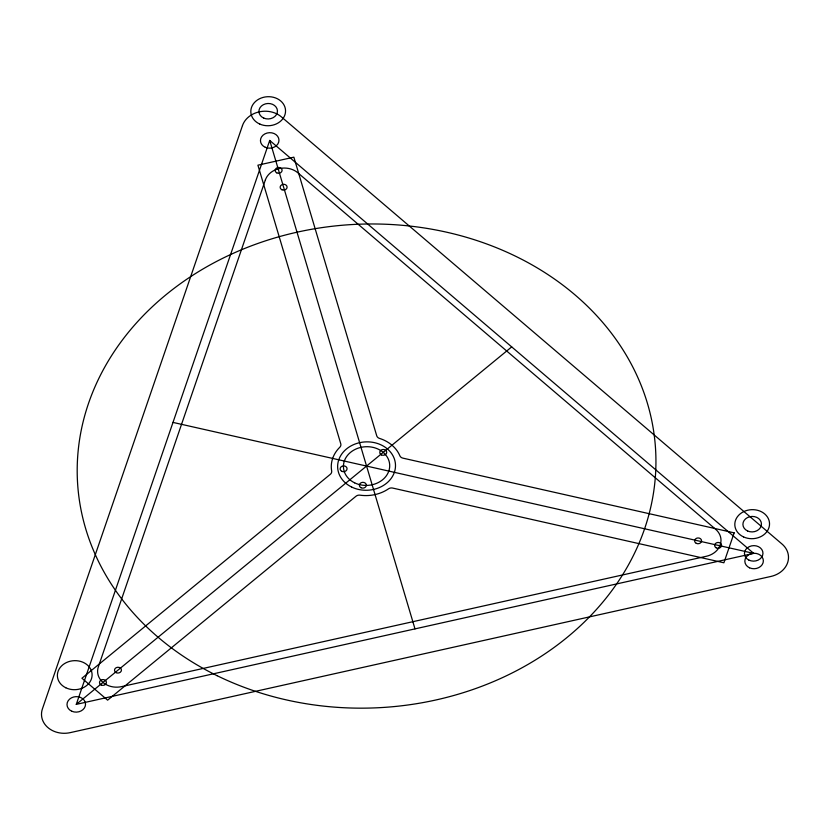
<?xml version="1.0" encoding="UTF-8"?>
<svg xmlns="http://www.w3.org/2000/svg" width="830" height="830" viewBox="0 0 830 830"><rect width="100%" height="100%" fill="white"/><g stroke="black" fill="none" stroke-linecap="round" stroke-linejoin="round"><path stroke-width="1.25" d="M76.277 704.38L269.719 140.426L753.702 553.382L76.277 704.38L511.705 346.899M172.993 422.408L753.702 553.382M269.719 140.426L414.99 628.881M242.485 125.569L42.403 708.913A23.157 19.36 -3 0 0 70.208 732.641L770.925 576.445A23.157 19.36 -3 0 0 782.036 544.044L281.412 116.895A23.157 19.36 -3 0 0 242.485 125.569M265.341 180.017L98.355 666.822A19.329 16.154 -3 0 0 121.564 686.628L706.32 556.287A19.329 16.154 -3 0 0 715.595 529.239L297.814 172.775A19.329 16.154 -3 0 0 265.341 180.017M734.166 532.85L723.895 562.782L392.673 488.071A4.627 3.87 -3 0 0 388.513 488.829A35.296 29.507 -3 0 1 360.044 495.178A4.627 3.87 -3 0 0 355.977 496.257L107.62 700.157L81.931 678.235L330.299 474.335A4.627 3.87 -3 0 0 331.658 470.952A35.296 29.507 -3 0 1 339.792 447.256A4.627 3.87 -3 0 0 340.767 443.791L257.912 165.18L293.862 157.171L376.727 435.781A4.627 3.87 -3 0 0 379.518 438.406A35.296 29.507 -3 0 1 399.853 455.753A4.627 3.87 -3 0 0 402.944 458.15L734.166 532.85M71.837 711.258A9.265 7.74 -3 0 0 85.532 704.048A9.265 7.74 -3 0 0 71.453 697.843A9.265 7.74 -3 0 0 71.837 711.258M265.299 147.304A9.265 7.74 -3 0 0 278.973 140.073A9.265 7.74 -3 0 0 264.863 133.9A9.265 7.74 -3 0 0 265.299 147.304M748.836 560.053A9.265 7.74 -3 0 0 762.957 553.465A9.265 7.74 -3 0 0 749.314 546.628A9.265 7.74 -3 0 0 748.836 560.053M281.941 189.769A3.476 2.905 -3 0 0 287.097 187.092A3.476 2.905 -3 0 0 281.837 184.737A3.476 2.905 -3 0 0 281.941 189.769M276.722 172.827A3.476 2.905 -3 0 0 282.086 170.461A3.476 2.905 -3 0 0 277.044 167.795A3.476 2.905 -3 0 0 276.722 172.827M716.217 547.821A3.476 2.905 -3 0 0 721.581 545.455A3.476 2.905 -3 0 0 716.539 542.789A3.476 2.905 -3 0 0 716.217 547.821M696.246 543.328A3.476 2.905 -3 0 0 701.568 540.901A3.476 2.905 -3 0 0 696.484 538.297A3.476 2.905 -3 0 0 696.246 543.328M101.353 685.072A3.476 2.905 -3 0 0 106.427 682.302A3.476 2.905 -3 0 0 101.094 680.05A3.476 2.905 -3 0 0 101.353 685.072M116.117 672.632A3.476 2.905 -3 0 0 121.439 670.215A3.476 2.905 -3 0 0 116.356 667.611A3.476 2.905 -3 0 0 116.117 672.632M381.447 454.892A3.476 2.905 -3 0 0 386.718 452.371A3.476 2.905 -3 0 0 381.561 449.85A3.476 2.905 -3 0 0 381.447 454.892M341.794 471.315A3.476 2.905 -3 0 0 347.065 468.794A3.476 2.905 -3 0 0 341.908 466.284A3.476 2.905 -3 0 0 341.794 471.315M361.06 487.75A3.476 2.905 -3 0 0 366.331 485.239A3.476 2.905 -3 0 0 361.175 482.718A3.476 2.905 -3 0 0 361.06 487.75M217.128 675.703A289.494 241.955 -3 0 0 655.887 466.118A289.494 241.955 -3 0 0 226.683 256.377A289.494 241.955 -3 0 0 217.128 675.703M351.619 487.023A28.946 24.195 -3 0 0 395.495 466.066A28.946 24.195 -3 0 0 352.574 445.098A28.946 24.195 -3 0 0 351.619 487.023M354.607 482.832A23.157 19.36 -3 0 0 389.706 466.066A23.157 19.36 -3 0 0 355.375 449.289A23.157 19.36 -3 0 0 354.607 482.832M65.767 687.748A17.368 14.515 -3 0 0 92.099 675.195A17.368 14.515 -3 0 0 66.369 662.589A17.368 14.515 -3 0 0 65.767 687.748M263.784 118.109A9.265 7.74 -3 0 0 277.438 110.857A9.265 7.74 -3 0 0 263.328 104.705A9.265 7.74 -3 0 0 263.784 118.109M259.925 124.127A17.368 14.515 -3 0 0 285.541 110.546A17.368 14.515 -3 0 0 259.095 98.988A17.368 14.515 -3 0 0 259.925 124.127M747.581 530.972A9.265 7.74 -3 0 0 761.432 524A9.265 7.74 -3 0 0 747.508 517.557A9.265 7.74 -3 0 0 747.581 530.972M743.545 536.917A17.368 14.515 -3 0 0 769.535 523.844A17.368 14.515 -3 0 0 743.431 511.768A17.368 14.515 -3 0 0 743.545 536.917M749.511 567.803A9.265 7.74 -3 0 0 763.361 560.821A9.265 7.74 -3 0 0 749.438 554.388A9.265 7.74 -3 0 0 749.511 567.803"/></g></svg>
